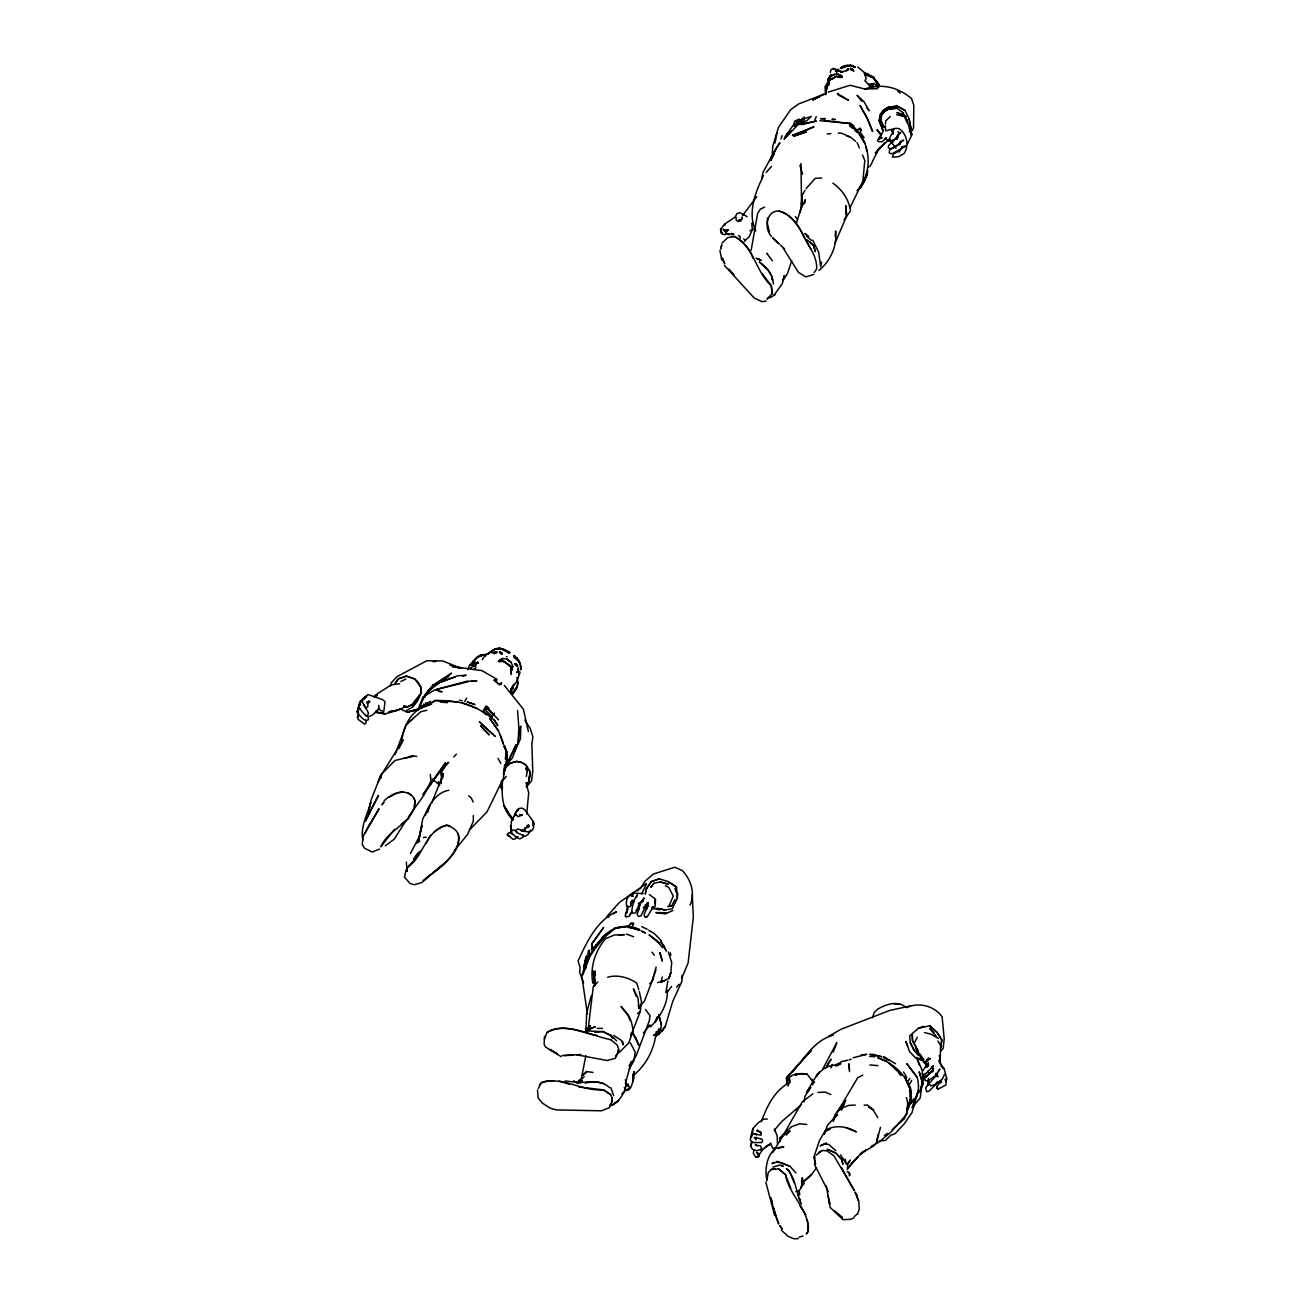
<?xml version="1.0" encoding="UTF-8"?>
<svg xmlns="http://www.w3.org/2000/svg" width="1304" height="1304" viewBox="0 0 1304 1304"><rect width="100%" height="100%" fill="white"/><g stroke="black" fill="none" stroke-linecap="round" stroke-linejoin="round"><path stroke-width="1.5" d="M946.362 1078.066L945.856 1085.058L937.935 1089.231L937.054 1085.971L941.472 1081.179L940.836 1082.662M742.09 217.051L741.161 220.669L738.162 221.615L736.108 219.968L736.092 217.165M754.022 1149.851L753.321 1153.225L755.815 1157.17L759.107 1155.947L759.042 1154.154L756.532 1152.361L757.673 1152.752M441.29 783.671L441.42 772.196L447.973 762.302M507.973 664.29L509.766 666.132L503.686 661.356L499.139 661.666C499.774 658.292 508.478 663.736 510.842 666.654L510.842 671.087M584.029 966.068L583.964 969.377L584.991 969.54M609.604 1105.564L612.032 1101.929L612.098 1098.196L610.712 1094.675L603.491 1089.851C582.089 1091.611 562.285 1075.8 541.307 1082.76L538.275 1088.514M612.032 1101.929L612.114 1098.147M584.437 967.275L584.502 964.716M814.218 272.536L816.63 268.999C817.543 255.405 806.964 244.5 801.862 232.536C797.738 224.875 792.718 217.67 784.878 213.334C769.262 204.011 761.715 225.82 771.495 236.513M767.486 217.996L767.355 223.18L769.344 231.623M832.555 78.387L828.757 80.685L828.757 84.907L828.447 79.919L831.528 75.795L836.989 73.855L841.716 75.909L842.27 77.344L836.614 76.268L828.741 80.685M476.221 662.725L478.161 663.328L477.72 662.041L477.965 663.443M777.461 1143.885L777.168 1135.8L774.38 1129.052M939.956 1081.619L939.988 1080.755L940.836 1082.353L937.25 1082.124L935.946 1083.836L936.81 1082.353M828.301 83.489L829.393 78.093M937.494 1072.605L937.038 1076.599L937.446 1074.235L928.953 1083.673L930.844 1085.922L935.734 1084.194L942.336 1079.076L944.504 1074.463M477.688 662.986L477.72 662.041M523.279 836.483L523.328 834.935L522.953 837.201L519.986 838.831C516.889 838.831 510.614 831.773 510.793 832.408M588.397 956.288L589.343 950.437L588.397 956.288L588.609 950.453L588.088 953.697M401.942 740.248C403.425 723.573 414.15 706.817 431.673 704.03L418.828 708.822L429.831 702.171L419.806 707.632M518.079 670.011L518.422 669.571M506.865 764.209L516.042 744.991L506.865 764.209L512.293 758.064L518.21 742.612L518.666 730.338M814.886 1156.387L814.56 1164.619L828.382 1191.726M826.491 84.108L824.992 87.058L825.628 94.589L827.062 83.88L826.589 87.449M585.903 1030.665L586.686 1012.866L591.234 995.897M544.501 1036.387L544.127 1044.325L545.512 1047.047L561.209 1056.68M537.492 1090.079L538.177 1098.066L542.073 1102.923L550.158 1108.09L556.058 1109.932L601.617 1110.796L609.392 1107.618L611.494 1104.048M772.164 157.018L772.75 146.244L778.472 127.336L790.697 109.683L798.537 104.01L825.628 93.546L812.832 99.756L819.417 96.626L812.832 99.756L818.439 96.936M594.265 985.808L595.097 970.926L595.309 974.952M847.421 1169.655L847.763 1163.69L850.143 1160.283L847.763 1163.69M928.089 1072.736L928.203 1070.975M800.248 212.585L802.237 196.562L801.65 204.157M508.87 660.867L510.94 662.09L512.7 666.116L511.445 670.957L511.412 667.925M897.413 138.941L897.543 137.034L896.5 139.104L898.146 136.268L888.529 145.592L888.301 147.906C893.436 150.775 899.727 143.114 903.688 140.082L899.874 141.777M724.714 225.396L724.828 223.946L734.837 217.279L737.102 213.579L739.938 212.666L747.127 216.594M518.21 742.612L519.106 731.088L517.558 710.517M909.556 1091.578L909.85 1087.781L910.192 1102.793L906.997 1111.644M885.432 124.059L885.677 120.962L890.273 116.545M504.143 770.159L503.458 778.211L486.946 811.984L469.44 829.914M512.7 666.116L512.342 669.653M835.163 236.22L835.619 230.971C837.38 245.82 830.436 261.11 818.912 270.433M649.636 983.803L652.179 981.162L656.156 966.981M665.187 909.964L656.955 908.366L665.187 910.013L672.163 908.855L677.265 898.489L676.564 887.03L667.876 881.504L659.221 878.782L651.283 881.618L646.213 889.084L645.35 893.892L646.213 889.084L651.266 881.634L659.237 878.798M677.265 898.489L677.77 893.093M394.607 829.181L380.817 846.801C388.657 828.105 414.965 823.264 414.933 800.803C411.493 789.49 396.775 790.436 389.179 797.037L397.361 792.913L403.507 791.756M414.444 805.921L414.949 800.786L413.857 797.95M869.165 88.15L870.616 86.292L869.132 85.2L869.784 87.058M655.227 901.797L655.113 906.851L652.685 908.627M655.097 903.737L655.57 899.173L649.343 894.577M816.451 1167.895L811.528 1174.529L803.15 1182.092L802.351 1177.985L801.324 1187.846L798.146 1191.807M378.763 705.317L378.779 708.414L380.947 710.859L383.849 711.169L385.006 701.682L382.642 699.629L367.989 694.576L360.018 701.356L357.117 712.685C360.002 715.277 364.37 722.758 368.494 719.645L368.217 717.135L366.065 715.162M922.922 1074.235L922.922 1083.983L919.776 1092.214L920.608 1088.775M529.31 780.248L530.223 771.968L525.805 764.943L521.861 762.563L516.775 761.389L510.239 763.15L505.528 767.013M631.234 1033.176L630.68 1036.436L640.329 1011.252L641.454 1001.423L639.286 991.578M380.523 778.7L380.996 774.723L394.9 760.542L413.27 756.027L416.709 756.385M507.582 762.4L503.523 774.413L504.648 764.796M505.333 759.009L506.001 753.239L506.376 760.868L503.523 774.413M633.076 1074.92L633.972 1071.839L633.19 1080.788L630.843 1087.454L628.512 1090.062L626.295 1090.486L624.225 1087.552M510.76 693.272L510.809 690.696M825.628 94.589L826.1 91.019M425.397 815.391C428.364 804.666 436.938 792.343 448.706 790.273M358.47 711.902L357.948 719.237L364.761 724.242L366.245 722.334L365.674 720.362M527.272 782.824L526.441 786.768M580.883 1080.934L585.822 1055.784M633.972 1071.839L633.418 1075.441C646.817 1064.292 654.575 1048.726 656.287 1031.382M826.883 85.771L825.986 91.508L827.616 85.95L825.856 88.949M526.718 813.924L528.707 792.848L526.034 782.628M804.046 1101.978L804.927 1096.436L810.224 1088.237M529.668 775.195L528.316 783.378L530.223 771.984L525.773 765.008L521.91 762.596L516.791 761.454L510.288 763.166L505.202 767.29M658.96 1028.563L656.075 1036.305L660.688 1028.921L661.389 1024.846L658.862 1014.773M793.794 125.575L794.543 121.256L799.319 119.071M665.855 992.54L667.844 981.081M517.867 670.37L518.275 668.023M721.193 247.678L721.715 244.663M877.299 1138.718L876.598 1142.63L873.435 1146.086L860.086 1153.877M877.999 1134.692L876.598 1142.63L880.461 1127.357M720.916 249.129L721.634 245.136M766.785 1180.658L768.235 1172.655L771.234 1169.476L778.847 1168.987L785.513 1174.692C788.904 1195.572 810.306 1209.982 807.958 1231.742L806.279 1234.024L807.926 1231.775L808.529 1227.276L807.29 1219.68M804.601 203.587L805.285 199.708L800.232 210.629L796.173 224.027M423.441 706.703L423.947 703.883M775.049 143L776.907 133.122M821.601 262.039L820.705 266.75L818.619 252.031L812.685 240.132M418.568 840.607L422.789 818.765L429.945 805.301L427.712 812.457M802.547 118.045L802.009 120.881L795.081 124.206M627.778 906.182L626.327 913.419L626.865 912.67L627.778 908.203L625.138 915.489L626.311 916.793L625.431 916.516M899.89 144.858L900.282 142.984L889.654 150.009L889.149 152.633L890.909 153.79L892.963 153.269L906.345 145.852L901.243 147.042M544.469 1039.158L547.077 1032.361C567.419 1021.554 590.288 1035.767 610.745 1039.679M418.747 840.999L421.958 825.399L419.301 836.565L410.515 853.435M585.871 964.993L585.284 967.829L587.322 956.158L586.784 958.049L585.74 957.935L584.143 965.286M828.317 79.56L827.616 82.706L827.795 79.577L830.844 74.736L827.812 79.609L827.616 82.706L831.659 74.393L829.784 76.871M526.262 776.499L527.37 771.12L525.61 768.089L527.37 771.137M857.233 190.71L863.835 182.462L867.453 172.405L863.851 182.446M589.538 1029.883L589.571 1028.53L586.49 1028.302L585.366 1029.557L586.392 1028.465L588.789 1028.954M425.414 705.138L425.952 702.644M751.137 250.352L757.624 213.432L760.346 209.096L764.666 207.124M369.032 809.539L371.167 799.759L380.996 774.723L378.062 782.514M406.131 869.719L404.501 877.168L410.059 883.493L414.248 884.731L421.877 882.547L445.088 862.694M773.256 155.665L774.087 152.014L779.711 142.837M442.431 778.618L443.572 773.582L431.542 803.28M618.65 1049.231L617.786 1053.045L618.65 1049.231L617.199 1045.009L610.745 1039.679M668.284 951.904L671.707 962.499L670.778 972.654L668.936 978.391L660.883 982.156L662.367 976.957M368.168 813.566L370.727 802.563C367.304 814.674 360.132 827.258 362.854 840.069M631.397 912.604L629.261 916.402L625.985 916.696M642.53 901.879L644.013 897.918L641.454 902.026M761.585 178.811L763.264 171.818L774.087 152.014L772.18 157.409M921.439 1085.335L922.27 1081.912L919.157 1071.823L922.922 1083.983L920.999 1087.324M588.528 1029.426L588.348 1029.818M801.422 1181.734L802.351 1177.985M380.817 777.82L381.762 774.103L403.115 739.938L398.942 748.577M522.953 831.267L523.279 829.98M767.42 1119.011L763.541 1119.256L758.357 1122.581L753.353 1128.123L751.609 1133.323L750.289 1139.549L751.837 1142.467L761.878 1142.581L762.661 1140.576L761.683 1139.011L754.25 1137.349L756.108 1139.729L756.385 1137.3M631.234 928.106L633.516 924.063L630.826 923.77M390.401 686.1L391.379 682.693L397.003 676.662L426.799 660.753L442.92 660.949L457.965 667.159M933.501 1068.269L932.441 1071.937L933.305 1069.688L926.133 1076.696L933.534 1069.753L924.846 1078.049L924.992 1080.38L927.486 1081.195L935.701 1075.458L939.988 1069.068L938.391 1070.731M625.333 1083.543L631.543 1061.521L629.05 1065.955M424.631 697.444L425.691 693.809L433.401 684.779L451.575 673.125L442.447 680.427M586.295 956.028L584.111 967.519L585.088 967.682M482.236 659.694L483.8 657.069M519.693 729.832L520.769 726.165L520.443 738.977L514.607 751.446M580.117 1082.516L579.009 1081.195L579.889 1081.749M830.224 72.437L831.104 69.65L833.354 68.395L840.265 71.671M750.582 1145.988L751.952 1141.571L750.582 1145.988L752.489 1149.394L756.401 1150.666L760.77 1149.525L761.52 1148.025L760.313 1145.76L755.88 1145.45L757.184 1145.548L755.212 1144.358M900.151 150.4L900.477 149.357L899.092 151.998L899.304 150.873L893.599 153.839L892.425 157.083L898.228 156.822L904.112 153.513C909.328 145.461 907.079 134.019 899.059 128.672L895.734 128.297L885.775 130.808M833.354 1119.924L835.033 1114.578L839.434 1109.019L848.708 1105.401L855.277 1105.059M652.179 981.162L655.896 969.785M586.295 959.206L587.485 955.539M791.707 260.718L787.453 273.661L782.563 281.142L784.34 275.568L782.172 283.832L773.924 295.323M857.527 1214.35L859.222 1209.264L858.782 1200.56M780.998 138.925L782.09 135.681M586.93 964.178L590.044 954.838L599.53 941.195M770.974 159.919L774.12 153.448L772.946 156.187M503.719 772.799L507.386 762.025L506.914 752.538L504.697 745.725M849.116 1175.849C850.827 1174.774 849.051 1170.78 847.013 1171.921M592.652 949.997L593.695 946.932M585.561 968.595L586.05 967.193L585.251 968.725M582.855 974.821L584.681 969.573M500.964 684.616L501.551 682.954L499.399 684.633L494.2 680.15L496.433 678.976L496.922 680.329M510.793 690.875L512.276 687.045M866.41 177.377L867.747 170.596M872.392 1017.788L874.348 1012.36L877.608 1009.214C886.117 1004.08 897.559 1000.38 906.247 1007.373M753.353 1128.123L752.359 1130.829L753.093 1133.73L761.096 1135.197L760.966 1132.475L757.151 1130.503M928.464 1078.326L927.649 1085.466L928.187 1084.667L925.644 1087.878L926.704 1091.741L929.133 1091.008L935.473 1084.798M594.754 947.796L595.732 945.188M833.24 1052.149L836.793 1042.695L822.71 1069.117M906.361 1113.42L904.324 1118.848L892.017 1129.769M421.013 705.138L417.932 710.224L422.952 696.89L435.047 689.751L442.154 691.788L438.845 691.511M394.998 754.674L406.424 724.437L420.67 711.821L426.783 710.24M906.883 1108.742L910.355 1099.549M652.733 979.418L644.486 1000.999L639.302 1007.193M770.794 160.555L774.315 151.9M359.79 703.28L358.633 707.453L365.739 715.782L367.826 715.766L368.396 712.815L364.012 704.633M787.861 1086.167L790.191 1080.185M824.112 1134.072L827.584 1125.205L837.608 1114.186L835.717 1116.615M740.053 238.241L740.313 236.839M689.979 905.123C695.668 893.647 690.745 879.059 682.139 870.404L674.755 867.274L653.32 874.039L644.991 881.259L640.313 888.79M475.292 666.328L476.204 664.339L470.125 668.284L471.347 668.707M516.906 680.476L517.769 683.117L516.759 688.121L513.157 693.695M503.719 770.99L507.386 762.025M885.204 138.436L886.427 137.768L881.993 141.826L878.032 141.517L877.478 139.984L879.988 138.077L878.717 138.974L882.563 132.731M416.709 857.494L407.451 867.421L406.832 871.333L407.451 867.421C424.175 856.076 425.202 830.469 446.538 825.236C476.693 834.527 444.093 867.307 429.587 875.212M814.918 119.903L816.271 116.594M907.535 1108.742L911.219 1099.386M878.717 138.974L879.727 136.48M833.223 1121.538L834.756 1117.821M945.807 1081.456L946.883 1078.864L943.998 1068.367L941.162 1065.792L943.688 1068.661L938.668 1060.69M636.254 897.559L637.379 894.821L634.347 899.776L632.619 905.905L631.592 911.594L632.701 913.207L635.635 912.849L639.563 903.297L641.454 901.406M681.666 978.359L688.121 962.955L693.353 916.875L692.245 894.397M426.131 843.395L430.548 835.147M641.649 893.827L646.442 884.096M761.324 1121.766C767.029 1106.053 774.592 1090.226 790.191 1082.141M922.629 1080.853L925.856 1073.42M908.366 1106.477L911.529 1099.288M586.213 965.808C576.401 987.878 592.798 941.977 607.028 934.071L615.243 927.877M841.536 1109.9L844.65 1102.891L841.064 1109.834M513.075 686.833L511.527 690.191L511.249 688.952L513.515 688.496L510.94 689.148L513.874 684.209M830.925 1067.943L832.376 1064.797L830.469 1066.379M835.098 242.886L846.426 216.594L845.807 205.543L845.774 214.329L846.769 212.47M516.922 657.982L520.198 663.638L516.954 657.966L514.02 655.521L513.955 657.151L518.813 661.275L520.214 664.029L520.834 669.718L521.16 666.637L518.764 661.275L513.711 656.173M417.932 710.224L425.691 693.809L430.255 690.158M864.992 177.409C872.572 159.186 866.215 134.377 849.018 123.407L819.89 120.653M774.543 152.03L772.864 154.997L777.135 146.847M669.408 905.123L673.288 896.06L668.805 887.486L665.35 885.66M617.786 1053.094L615.325 1058.294L607.142 1060.527L576.759 1054.806M470.499 665.48L477.72 656.499L487.077 653.956L485.006 656.645M528.038 826.687L528.902 824.894L527.338 827.518L529.098 826.589L524.778 828.415L524.697 831.479L529.505 831.936L532.309 830.371L533.662 827.469L533.352 821.634L524.713 809.67L521.975 808.105L519.318 808.415L516.791 810.077L514.673 815.896L515.797 814.299M772.571 1152.638L782.954 1135.768L790.045 1130.91L786.263 1135.051M849.98 207.825L862.841 181.403L864.796 160.425L862.482 155.062M774.054 152.552L775.212 150.172M590.663 954.919L593.206 950.6M907.535 143.701L912.409 133.856M520.133 672.065L516.954 681.193L511.543 688.561M824.209 1134.284L825.774 1131.155L830.306 1129.085M512.276 694.559L513.32 692.31L511.005 690.664M914.43 1042.923L917.299 1037.25M909.964 1078.424L906.59 1082.597M514.656 814.739L511.347 821.601L511.168 829.833M370.222 823.672L378.991 808.79L364.941 833.37M369.847 823.59L362.887 836.891L362.284 844.601L364.598 848.268L372.21 852.017L379.48 849.083M757.331 1131.513L757.526 1129.965L757.901 1131.595M671.674 905.84L667.844 906.59L671.707 905.856L674.95 899.744M909.817 1083.901L911.708 1080.364M476.025 667.485L473.825 669.669M906.687 1110.584C920.575 1088.612 898.782 1064.488 877.771 1057.821L886.296 1061.26M625.953 1089.916L621.829 1093.909M774.283 1130.291L781.992 1121.293L801.275 1104.83M629.18 1069.264L634.054 1060.429L635.195 1052.1L630.354 1042.793M530.712 829.882L528.185 834.315L525.088 836.386L516.449 832.425L515.813 830.387L517.558 829.002L523.132 830.583L521.046 830.729L525.479 830.387M517.558 810.843L518.487 809.181L514.819 813.859L518.079 816.663L522.415 814.967L519.562 814.707M910.844 132.763L913.566 127.873L913.811 105.412L911.512 98.501C898.211 87.319 881.259 82.739 864.927 89.438M464.68 701.601L466.636 698.096M596.156 944.944L595.667 945.807L599.188 941.732M782.27 1136.909L802.172 1101.978L812.865 1093.779M424.908 696.271L433.401 684.779L430.304 689.865M581.584 1082.222L582.481 1080.657L581.454 1079.777L578.813 1080.348L578.96 1082.401M773.158 154.736L773.908 153.399L770.99 157.295M587.11 1031.268L590.435 1025.531L588.088 1029.867L593.238 986.835L597.884 981.977M804.992 190.449L801.976 195.584L801.373 204.043M492.016 717.102L494.379 713.092M511.624 693.255L511.82 691.805M841.976 1106.493L837.282 1112.182L857.771 1077.626L862.759 1075.181M837.282 1112.182L845.66 1100.364L843.818 1103.428M920.999 1087.226L922.922 1083.983L922.27 1081.912L920.184 1098.033L912.05 1107.65L918.212 1090.877L912.05 1112.475L904.487 1123.526L895.18 1133.6L890.795 1135.262L885.286 1140.511L879.303 1140.821M496.139 651.772L495.341 653.092L496.058 652.13M485.675 706.638L483.181 710.778L491.461 717.819M403.702 705.904L406.881 707.29L412.113 704.633L419.692 694.641M767.208 298.844L772.229 293.661L771.267 285.69C755.587 271.493 753.957 246.7 734.478 236.48L727.73 237.638L721.976 243.163M406.196 820.232L394.281 839.14L385.332 845.791M580.573 1082.19L581.323 1081L580.443 1082.679M630.402 1064.83L636.254 1055.523L649.376 1020.559L650.06 1015.702L645.447 1009.41M516.563 687.257L512.635 693.206M658.275 1032.801L660.688 1028.921M517.574 671.511L516.889 672.587L518.617 669.18M725.643 233.416L726.898 231.46L726.051 229.797M812.343 1084.944L814.462 1081.668M662.008 1031.219L665.317 1026.264L672.734 1001.407L682.041 981.064L681.943 975.392M511.787 692.864L513.189 692.734L511.771 693.109M662.546 1030.404L665.317 1026.264L658.976 1034.528L655.097 1035.05M859.988 132.421L861.52 130.139L859.955 128.069M914.006 1098.669L910.942 1103.2C919.516 1097.218 919.434 1086.476 917.185 1077.3L906.834 1063.722L916.696 1076.713M756.744 196.578L742.644 215.567M512.831 693.239L517.117 687.012L518.047 682.53L516.906 677.428M424.485 792.587L445.577 762.791L423.018 794.69M408.364 816.972L424.012 795.065L430.939 781.161L430.32 774.511M789.572 130.367L793.989 124.19M844.063 219.854L850.534 210.84C848.969 199.756 842.058 189.39 832.848 183.147M909.23 131.345L911.04 128.835L909.116 118.745L904.927 110.318L897.119 106.129L888.04 107.335L883.9 109.96L880.477 114.165L879.173 120.865L883.395 131.525L879.206 120.832L880.526 114.181L883.9 109.96L888.04 107.335L897.103 106.129L904.943 110.351M650.093 1024.879L643.377 1033.127M776.939 147.124L779.873 143.114M423.311 794.364L439.66 772.066L448.641 762.433M667.11 992.507L671.544 986.443M365.853 696.32L362.773 699.042L362.545 702.595L365.576 707.99L367.793 706.817L367.989 701.813L367.451 703.671L368.902 700.981L366.848 702.579L369.88 701.601L366.554 702.448M615.586 1055.963L619.253 1051.122M653.874 883.33L650.81 887.274L653.891 883.313L660.264 881.944L668.267 884.177L660.248 881.96M501.861 660.525L498.552 660.883L502.871 658.487L507.126 659.139L508.886 660.867M498.519 660.932L502.871 658.487M629.147 925.449L631.12 922.955L633.793 923.248M412.211 707.338L417.198 701.112L420.768 693.842L420.768 687.029L414.737 678.928L406.44 676.091L398.339 678.813L395.177 683.377L398.339 678.813L406.473 676.108L414.721 678.993L418.176 682.253L420.687 687.012L420.719 693.793L417.166 701.112L412.162 707.29L406.408 710.631M928.595 1057.919L925.579 1062.304L926.443 1067.291M454.379 850.615L467.631 834.332L473.319 821.275L473.303 815.571M875.229 152.878L885.22 142.397L875.848 153.041M676.646 987.193L679.091 984.259M629.946 914.414L632.358 911.545M816.353 1155.051L822.286 1150.47L826.866 1150.813L833.843 1155.67L854.283 1190.552L841.602 1167.748M526.392 786.997L531.592 780.917L532.749 771.153L531.853 743.932L532.912 736.939L530.239 728.577L524.795 720.101M848.301 1167.879L858.146 1156.485L866.687 1149.59L861.797 1152.622M800.835 1187.357L804.34 1183.331M506.311 776.418L502.562 780.705C501.502 794.429 501.714 810.11 513.352 819.792L503.784 805.448L512.586 820.33M763.525 175.502C755.521 191.867 747.192 212.845 755.766 230.955M766.165 172.487L771.446 166.472M637.493 891.023L638.944 889.377M940.852 1051.105L943.167 1048.481L944.21 1038.766L942.107 1016.761C934.202 1005.71 918.668 1001.896 906.508 1007.65M379.154 708.333L373.123 714.543L369.537 716.385M806.002 188.738L815.293 178.338L821.683 177.996M539.416 1084.912L541.29 1082.809L545.757 1081.228L553.809 1080.69M847.91 69.145L846.997 69.764M416.612 699.661L412.064 704.6L406.815 707.257L403.637 705.871M453.776 756.923L456.351 754.168M850.061 1165.14L858.146 1156.485L847.649 1168.172M858.651 189.015L861.374 186.162L867.47 173.432L859.809 188.428L861.374 186.162L857.298 190.449M791.137 131.003L784.046 139.137L796.777 126.064M627.566 927.258L639.188 929.491C626.653 922.971 611.054 927.356 602.089 937.788L601.226 940.852L602.692 938.57L597.884 943.46L607.028 934.071L590.044 954.838L581.731 975.816L587.436 1013.909M601.829 939.483L615.211 928.138M870.779 84.858L869.833 85.135L874.234 83.326L878.065 87.564M586.556 1071.366L582.774 1075.246L587.387 1071.66L593.01 1072.426M619.416 1052.377L628.772 1042.89L633.222 1030.567L631.315 1021.57L628.447 1015.213L621.063 1006.427L628.088 1015.506L630.223 1020.51M744.209 241.55L749.392 236.464L752.359 229.422L751.772 223.163M765.546 1146.949L769.996 1144.064L762.416 1149.949L758.406 1155.817L757.102 1152.54M789.702 1079.076L786.589 1082.092C789.279 1073.371 799.482 1072.947 807.029 1074.023L813.272 1082.271M408.853 818.358L401.355 824.226M740.965 219.642L742.237 218.469M795.701 1109.818L799.711 1106.216M854.299 1216.599L857.021 1214.154M724.828 223.946L720.493 229.325L722.449 234.361L725.252 234.622L726.214 232.813L725.66 230.824L723.133 229.162L725.35 232.177M802.661 1182.435L811.528 1174.529L802.172 1182.972M637.64 1013.632L640.329 1011.252M406.424 724.437L413.45 718.259M646.702 904.047L648.381 902.58L645.985 905.106L647.746 902.498L640.851 915.946L638.585 916.419L637.118 914.234L641.046 902.14L643.198 900.494L642.008 900.982M776.483 1147.699L772.522 1148.237L770.697 1143.021M830.958 76.3L832.099 75.534M384.289 800.591L388.69 796.809M517.818 836.549L514.721 839.14L512.765 839.173L507.109 834.511L509.147 832.539L512.651 834.022M807.046 235.91L808.317 236.464L806.606 235.975M761.357 1150.47L767.013 1145.711L770.256 1144.782M888.806 140.066L879.026 148.249L870.306 165.934L867.682 167.482M433.205 872.457C445.039 862.841 461.29 851.805 458.242 834.152M423.181 880.542L429.57 875.196M846.899 70.22C849.442 68.509 849.181 67.759 846.198 70.514M725.806 231.851L728.382 229.797L726.149 230.254L726.898 231.46M580.329 1079.826L584.241 1076.762M612.717 1105.189C620.166 1100.054 626.442 1091.106 626.262 1081.815L625.235 1079.745M884.275 1135.735L887.372 1133.355M475.944 663.899L477.231 662.937M614.901 1103.282L618.683 1100.494L611.657 1105.417M897.152 135.388L900.803 132.486L895.098 139.039L890.811 141.044L889.295 138.648L893.077 131.606L892.979 134.067L892.735 132.454M773.908 1162.271L772.033 1163.624L776.369 1162.206L781.226 1162.842L789.751 1166.314L781.324 1162.695M440.736 681.959L427.761 691.299L437.117 683.41L448.837 676.124L443.979 679.628M613.434 913.827L616.515 911.659C596.743 920.379 586.67 942.238 578.079 960.983L580.166 967.715L579.628 972.181L583.621 982.906M837.918 1063.591L835.049 1065.629L842.188 1061.423L848.089 1060.168M487.435 654.07L493.58 649.783M377.671 709.783L378.991 708.854L378.29 709.572M646.328 883.558L619.253 902.547L606.637 916.793L608.838 917.103M795.913 1191.563L797.738 1190.682L799.368 1191.823L799.58 1194.545L798.015 1195.475M767.225 298.828L770.371 296.725M487.354 654.184L495.422 648.87L500.41 648.3L494.542 649.359C499.497 646.621 504.778 649.816 508.625 652.994L509.945 652.375L503.409 649.001M374.9 695.439L391.298 684.796L399.66 683.769M484.55 655.407L481.746 655.211L476.971 657.298L472.423 661.943L477.737 657.183L482.138 655.504M434.411 831.707L441.583 826.964L446.538 825.285L449.619 825.66M487.5 654.103L495.406 648.903M770.11 297.817L775.146 294.525M653.337 1035.36L657.461 1032.719M833.452 74.784L834.935 74.067M416.465 843.248L419.725 841.227M419.953 707.925L430.646 701.471M421.828 707.86L426.375 705.203M627.697 1088.807L629.799 1087.585M494.134 653.826L496.091 652.717M374.052 697.037L377.215 695.244L374.9 696.32M828.545 1036.354L841.178 1029.198L889.572 1010.486L909.964 1006.052M631.429 901.015L632.701 900.314L630.305 906.622L626.784 906.59C625.349 901.667 627.224 894.397 633.353 893.957L629.962 895.245L632.668 893.11L643.231 893.582M871.154 1146.428L879.173 1141.994L891.48 1131.579L907.03 1113.795L907.714 1102.972L906.41 1097.577M547.077 1032.361C562.725 1022.548 580.802 1032.719 596.971 1035.441M832.685 78.925L833.712 78.273M868.66 84.238L872.278 84.01M585.871 1030.714L595.194 1026.721L585.871 1030.714L590.94 1028.497M833.892 77.686L836.614 76.268M496.726 679.628L494.2 680.15L499.416 684.649L501.518 682.954M836.549 1066.02L840.901 1063.868M849.621 1059.777L851.072 1059.076M853.175 1057.74L866.704 1054.333L861.129 1054.936M818.716 1152.263L822.302 1150.47M856.223 131.411L859.254 128.525L860.819 130.596M794.364 126.406L803.802 121.81L804.095 116.871M406.392 706.214L398.6 709.995L385.202 713.858L375.422 712.522M826.443 1142.874L820.151 1145.906L824.095 1144.227L828.578 1144.325L835.831 1150.65M400.882 681.454L405.886 679.107M495.618 652.668L497.394 652.31M842.009 66.944L840.493 68.183L850.469 65.314L855.065 67.254L852.604 65.738L847.095 65.673L841.243 68.362C840.477 65.673 849.98 64.727 853.06 65.624L855.098 67.319L850.094 65.493M796.141 122.103L803.166 118.876M672.913 910.436L665.415 913.876L655.863 912.588L666.784 912.735M853.973 1217.822L850.615 1219.321L843.052 1219.68L830.061 1207.341L826.263 1185.792M796.337 125.314L806.98 120.587L811.267 116.48L796.19 121.109M800.721 132.649L814.038 126.749L792.392 135.388L800.379 132.454M749.996 230.775L755.13 228.575M607.697 977.266C617.281 974.3 628.675 977.478 636.776 983.183L638.846 989.606M660.883 982.156L664.453 980.755L657.461 982.629M651.658 907.682L653.385 906.41L647.86 915.897L645.48 917.185L644.094 915.604L644.551 913.403L648.3 904.748L648.561 906.247M626.164 1084.895L628.365 1084.048M929.719 1025.743L937.152 1032.491L941.732 1039.777L940.82 1047.96L941.781 1039.777L937.152 1032.491L929.703 1025.775L918.554 1028.22L909.736 1035.751L910.257 1042.646L913.876 1050.013L918.929 1055.653L913.876 1049.981L910.339 1042.63M918.57 1028.237L923.607 1026.313M494.591 649.294L500.149 648.561L509.538 652.929L508.951 651.544M772.848 1167.08L780.998 1164.798M455.292 676.923L437.117 683.41L457.411 675.847L466.131 675.179L462.675 676.287M798.83 1073.926L795.31 1075.083L798.781 1073.974M836.418 69.96L838.716 69.21M800.933 124.711L816.369 121.044L804.47 123.538M500.508 652.864L501.698 653.385L500.524 652.831M813.81 274.443L805.823 276.904L798.553 272.471L782.938 247.727M799.059 1237.17L802.971 1235.98M631.641 901.227L633.891 900.542L632.603 900.885M828.089 92.111L850.175 85.282L864.047 88.835L877.51 88.672M778.211 1148.368L783.818 1146.786L776.271 1147.928C766.622 1155.148 764.682 1168.857 766.85 1180.022M833.354 1035.148C811.805 1040.69 801.83 1064.064 786.41 1077.968L786.899 1083.559M404.224 758.472L413.27 756.027L410.157 756.32M771.218 1169.509L775 1168.547M738.716 220.034L740.036 219.708M847.975 70.367L840.803 72.095L843.052 71.753L836.94 70.204M636.026 910.127L639.302 909.344M594.657 1032.263L602.921 1031.578L610.402 1035.294L612.896 1038.131L610.419 1035.327L602.921 1031.578L586.718 1030.991M388.625 712.098L398.6 709.995L389.488 711.511M501.975 661.046L498.487 661.519M417.068 710.158L407.174 712.147L399.855 708.757M433.221 661.861L436.286 661.258M615.39 928.35L628.039 926.133M603.899 1083.559L596.107 1081.912L584.991 1082.76C593.385 1080.918 603.247 1081.375 609.653 1087.764M798.7 124.45L804.47 123.57M836.337 1065.091C820.966 1064.797 814.103 1079.207 807.714 1090.617L809.442 1088.155L806.557 1092.442M423.376 837.559L426.245 837.152M580.785 1054.496L562.301 1055.539M766.263 301.061L761.96 301.664L754.185 298.013L724.372 265.299M844.438 65.885L847.698 65.444M572.929 1055.115L564.094 1055.637M375.601 711.234L380.36 713.043L383.669 712.669M896.875 108.216L888.66 109.096L884.454 111.41L881.602 114.866L880.77 120.18L883.9 127.515L880.77 120.18L881.618 114.866L884.454 111.41L888.643 109.047L896.891 108.216L902.759 112.519L907.258 123.032M468.103 681.747L436.286 689.49L466.962 681.226L476.856 680.916L471.608 681.421M643.247 907.845L647.143 908.725M626.181 1085.613L629.196 1086.379L625.545 1082.923M618.911 935.049L624.42 934.626L614.38 935.017L605.757 938.57C595.243 950.632 589.767 967.307 592.831 983.2M591.038 1081.815L579.514 1082.646L565.121 1080.967M827.209 133.888L830.86 133.644M798.26 1238.588L793.94 1238.8L788.268 1236.404L781.324 1230.194M818.064 1092.426L825.22 1092.116L830.729 1094.512M837.282 76.887L840.558 77.474L838.961 76.838M864.079 1105.173L867.698 1105.107L873.517 1110.519L877.771 1117.577M931.48 1066.933L933.615 1065.743L925.889 1073.485L923.02 1074.529L922.058 1073.697L922.58 1070.959L928.497 1062.613L927.568 1066.998L928.22 1064.227L928.741 1065.368M597.118 1028.334L602.464 1028.367M869.849 1064.944L877.918 1065.629M796.157 1073.811L807.062 1074.007M838.195 133.155L841.748 133.236L850.224 137.034L846.785 135.926M896.696 114.687L904.079 116.529M733.81 234.394L726.621 233.709L729.066 234.736M731.414 236.334L734.445 236.513C743.003 241.077 750.126 248.901 753.027 258.257M869.589 1056.37L874.902 1056.696M842.237 77.295L838.244 76.251M458.111 702.025L435.096 700.525L432.031 702.563L435.096 700.525C452.912 700.199 472.292 702.872 486.294 714.69L484.322 712.603M440.344 702.09L447.435 702.644M824.503 120.522L849.002 123.407L855 128.656M806.768 1124.488L799.857 1123.755L791.544 1126.689L779.613 1137.936L780.265 1141.473M733.174 233.693L731.446 233.514M578.65 1086.933L603.491 1089.851L610.696 1094.708M781.487 1166.102L783.443 1166.379L781.52 1166.102M507.06 656.727L506.506 656.613M380.36 713.043L385.202 713.858L381.616 712.75M836.989 73.855L841.732 75.974M776.613 1161.424L779.645 1161.962M652.326 908.334L659.889 909.866M459.432 700.199L462.284 700.77M851.104 69.226L851.219 68.46M459.823 668.251L452.129 666.377L481.958 670.647L496.433 678.993M627.648 926.688L639.188 929.491M559.106 1080.967L569.277 1084.178M827.029 1149.248L836.043 1153.209L841.683 1159.403L842.84 1164.179M924.552 1032.54L931.235 1034.316L938.391 1038.473M647.517 1025.889L650.614 1026.704C660.02 1017.234 668.055 1004.031 667.322 990.176M804.845 233.775L808.04 236.35M919.858 1059.451L923.265 1060.364L918.407 1058.082M449.896 664.991L461.567 668.186M501.323 654.005C504.762 653.32 495.976 650.777 501.192 652.407M515.976 665.48L517.639 666.051L514.95 663.785L517.574 666.083L516.596 664.307M516.188 664.274L517.085 665.35L516.547 664.535M850.241 69.552L853.126 70.628L851.919 69.291L852.164 70.269M923.265 1060.364L915.767 1058.098L909.654 1051.79L905.84 1041.407L907.568 1046.004M462.464 702.97L477.019 708.659M756.988 258.73L761.308 260.441L756.043 258.143M807.437 235.584L805.122 233.481M632.815 901.537L633.777 901.863M515.895 663.817L514.966 663.769L515.357 664.844M626.376 934.055L633.548 936.712M779.205 211.134C796.662 216.219 802.449 235.03 810.795 249.048M846.345 1127.83L856.402 1131.905C847.241 1126.493 834.886 1124.358 825.481 1130.307L819.499 1140.478L813.81 1157.3L815.619 1164.048M738.439 235.519L739.71 236.04M837.461 70.807L836.614 70.318M578.487 1082.776L573.499 1081.081L577.607 1083.379M885.856 139.088L890.925 141.549M575.749 1081.701L578.666 1083.119M507.126 659.139L508.43 660.101M828.904 1149.737L836.011 1153.209L841.683 1159.435L842.824 1164.113M641.715 926.59L647.175 929.279M883.933 1056.729L895.555 1063.771M872.262 88.705L869.458 87.352M852.229 69.275L850.534 68.362L852.751 69.585M509.717 661.112L510.923 662.09M910.388 1087.699L911.219 1099.745L910.388 1087.699L904.862 1077.023L909.149 1087.569M613.874 1035.523L621.861 1040.755L622.97 1044.928L622.839 1041.782M872.865 76.757L878.831 83.782L879.711 86.488M499.872 653.043L501.991 654.135L501.861 652.978M874.006 77.392L867.111 73.546L864.307 73.301L866.198 78.55L864.943 80.701L868.35 84.385M503.67 661.405L505.968 662.725L503.295 660.835M835.505 69.65L833.582 68.541L835.619 69.846M868.709 1106.998L873.615 1109.834L869.23 1107.275M432.178 778.928L439.741 785.269M649.245 935.017L657.167 940.689L662.595 947.829M850.844 69.112L853.044 70.432M885.334 138.86L892.898 142.772M649.262 935.049L659.596 943.558M648.658 930.176L654.592 933.811L661.421 940.852M852.017 69.666L853.941 71.166M667.844 881.488L676.58 887.03M643.997 906.606L645.121 907.307M517.232 832.082L513.874 829.947L511.347 830.289L510.826 831.61M407.582 792.799L411.07 795.032M889.149 1060.413L883.574 1057.381L889.149 1060.429M514.004 655.521L514.917 656.156M857.787 67.091L865.791 73.643M468.592 795.929L471.07 797.738L473.238 802.041M807.143 239.806L813.777 245.918L815.277 251.542L813.777 245.918L810.159 242.055M888.399 1062.63L897.217 1070.747M897.722 91.182L900.282 93.154M645.007 904.992L647.24 906.72M849.556 125.282L859.45 132.926L865.008 143.636L858.88 133.921M849.996 122.82L853.924 125.934M508.381 664.681L510.842 666.67M851.251 137.719L855.603 141.337M767.632 254.019L766.703 253.253L772.392 260.784M926.753 1064.749L923.656 1062.157L915.245 1047.813M778.83 1169.02L785.497 1174.708L790.778 1188.205M491.347 715.44L485.349 710.272L487.028 707.485L486.441 708.186L492.407 713.467M474.754 663.1L473.385 661.91L473.743 666.703M486.278 705.904L488.984 708.3M849.556 125.608L852.213 127.988M854.886 130.351L857.543 132.731M780.33 245.005L784.535 248.754M487.777 714.527L493.613 719.743M798.733 1197.61L800.216 1200.185L799.173 1197.854M891.088 1064.716L897.217 1070.763M933.99 1032.426L929.654 1028.351L936.484 1036.647M807.502 236.725L811.365 240.409M743.671 238.828L744.682 239.789M487.354 707.811L498.552 719.841M610.794 1034.887L616.694 1040.934M880.852 133.774L876.924 129.715L881.374 135.909M789.849 1166.2L796.01 1172.948M504.289 685.333L523.442 709.343L528.348 731.446M892.93 144.548L889.947 139.43M489.766 718.537L498.487 730.876L503.54 744.421M840.575 1154.888L846.492 1164.227L845.139 1159.044M489.799 718.504L498.487 730.876M499.823 786.198L502.252 789.213M893.713 145.135L896.027 148.363M861.911 101.516L857.054 95.339L863.818 101.37L869.197 110.791L866.769 107.71M651.967 952.197L654.347 955.229M923.884 1059.516L919.092 1053.257L926.215 1065.205M722.09 233.041L720.786 231.313L721.634 232.471M799.955 1205.89L805.774 1214.79M918.391 1051.448L912.49 1040.771L912.278 1035.083M476.237 663.736L475.145 662.024L473.107 661.943L469.668 664.975L467.728 669.718M494.363 720.183L497.786 725.741L494.395 720.15M918.391 1051.464L912.555 1040.771L912.327 1035.099M860.738 132.992L864.144 137.719M779.841 1225.662L782.107 1228.955M935.718 1073.371L938 1076.713L936.174 1073.583M795.358 216.529L797.51 219.74M779.841 1225.662L782.074 1228.971M762.53 274.084L771.267 285.69L772.196 293.693M937.902 1040.999L940.608 1045.303L940.151 1062.418L939.516 1055.197L940.543 1064.406M875.554 80.652L878.097 84.695M772.212 276.921L772.31 280.034L772.229 276.937L768.366 270.466L759.319 261.974C766.491 267.222 773.321 274.622 773.321 284.044M527.061 825.155L527.859 826.524M903.623 1071.969L906.753 1077.43M498.095 758.374L500.801 763.476M902.743 112.519L906.573 119.838M916.663 1057.397L922.238 1070.649M848.79 1172.899L849.849 1175.034M503.817 746.181L506.914 752.538L504.159 746.165M811.854 1079.321L813.598 1083.005M722.269 258.257L724.731 263.685L722.302 258.241M890.371 139.984L891.691 143.016L890.159 139.365M610.891 1087.715L613.662 1095.556M857.054 142.527L859.385 147.906M776.858 1219.403L778.716 1224L773.06 1206.526L776.206 1217.659M636.173 996.321L633.402 988.856L637.9 997.788L639.123 1008.709L638.275 1005.172M359.594 702.97L360.426 705.219M503.572 744.388L500.312 734.706M917.299 1059.255L919.19 1064.83M922.336 1074.121L923.591 1077.821M794.169 1182.646L789.262 1170.943L786.361 1168.661C796.239 1177.3 795.554 1192.867 801.406 1203.999M828.741 1200.625L829.849 1203.951L828.089 1195.393M799.922 165.494L802.661 174.182M906.883 119.446L911.121 135.029L910.29 131.019M765.807 1181.978L774.543 1215.214M658.846 1014.822L661.389 1024.846M774.935 1129.834L775.472 1131.954M866.867 88.248L867.16 89.438M828.725 84.858L828.252 81.842M670.321 952.816L670.859 955.294M517.9 669.914L519.155 674.021L517.949 668.218M595.341 982.727L592.945 970.795L594.868 985.449M675.309 888.448L675.977 891.887L675.342 888.431M507.875 762.041L506.033 752.587L507.647 761.813M909.1 118.697L911.04 128.835M511.641 831.544L510.532 825.579L511.804 833.517M719.938 250.401L721.683 259.773M438.992 785.953L438.388 781.618M654.852 899.646L655.488 903.248M501.372 781.08L502.513 787.893M364.354 698.211L364.484 699.042L364.419 698.162M866.084 146.879L866.655 150.726M630.81 901.863L631.12 904.943M849.458 1069.41L848.92 1063.754L849.491 1071.513M406.359 862.172L407.044 871.284M885.302 125.624L885.612 130.465M441.665 775.896L441.42 772.196L441.583 775.505M799.336 1192.997L799.433 1194.611M928.562 1079.533L928.758 1082.972L928.709 1082.059M801.52 201.077L800.966 163.375M511.249 672.13L511.315 674.527L511.282 671.967M806.54 1092.214L810.68 1087.471L806.54 1092.214M720.656 228.819L721.014 232.78L720.656 228.819M357.769 707.632L357.964 713.223L357.769 707.632M595.732 946.688L595.732 946.688M363.294 698.862L366.571 696.613L363.294 698.862M591.902 943.558L591.576 949.98L592.228 943.477L603.622 927.486L591.902 943.558M484.273 729.914L489.228 734.918L480.638 725.741L484.273 729.914M485.104 727.42L495.373 736.532L479.399 721.78L485.104 727.42M533.352 821.634L533.091 825.872L534.037 824.209L533.352 821.634M659.84 952.702L662.318 960.901L659.84 952.702M633.662 1077.74L633.19 1080.788L633.173 1074.626L633.662 1077.74M872.686 84.516L871.708 88.134L873.55 84.01L872.686 84.516M669.294 977.234L668.936 978.342L670.778 972.67L669.294 977.234M750.811 1137.512L751.984 1135.409L750.811 1137.512M357.915 715.912L357.394 717.281L357.915 715.912M358.046 709.457L357.198 711.577L358.437 708.789L359.953 708.398L358.046 709.457M593.646 949.508L592.538 952.262L595.52 946.622L593.646 949.508M359.48 704.258L358.633 706.279L360.849 701.699L359.48 704.258M657.477 1016.924L655.064 1022.401L657.477 1016.924M828.382 1063.119L826.133 1067.715L831.137 1059.174L828.382 1063.119M368.967 813.908L365.218 821.422L378.453 795.456L368.967 813.908M926.948 1059.761L925.579 1062.304L930.371 1058.489L926.948 1059.761M900.477 149.357L899.874 150.416L900.656 149.292M865.563 178.664L861.374 186.13L865.595 178.632M786.899 134.035L785.138 136.985L789.588 130.954L786.899 134.035M417.622 853.419L413.678 859.14L420.328 851.219L417.622 853.419M474.118 662.628L471.347 665.415L474.118 662.628M383.881 802.123L381.99 804.78L383.898 802.139M819.222 1072.247L816.108 1076.485L819.205 1072.263M789.963 1073.877L786.41 1077.968L811.414 1050.307L789.963 1073.877M892.392 130.596L891.643 131.215L894.446 128.9L892.392 130.596M525.691 827.763L524.778 828.415L527.191 826.899L525.691 827.763M417.508 709.246L407.174 712.147L417.508 709.246M881.846 137.702L880.428 138.469L881.846 137.702M806.051 132.063L793.924 136.138L806.051 132.063M482.121 654.706L479.742 655.586L483.849 654.608L482.121 654.706M639.563 903.297L638.471 903.46L639.563 903.297M646.833 916.875L645.48 917.185L646.833 916.875M758.292 1156.729L755.815 1157.17L758.292 1156.729M897.119 1003.754L894.691 1004.047L899.548 1003.95L897.119 1003.754M625.675 926.769L617.77 927.535L625.692 926.785M495.455 652.489L491.363 652.489L495.455 652.489M825.253 118.648L820.738 118.713L825.22 118.648M872.849 1054.447L869.784 1054.398L881.928 1056.762L872.865 1054.447M835.293 119.512L831.952 119.316L835.293 119.528M835.489 71.149L837.005 71.85L835.489 71.149M941.553 1082.173L939.842 1081.978L941.553 1082.173M632.065 895.718L630.94 895.538L633.206 896.239L632.065 895.718M868.529 75.616L865.008 74.621L873.55 78.028L879.45 86.488L873.55 78.028L868.529 75.616M756.744 1134.61L753.093 1133.73L756.744 1134.61M470.744 702.905L467.044 701.992L474.949 704.567L470.744 702.905M639.84 930.29L634.005 928.529L639.856 930.322M758.211 258.828L759.107 259.382L758.211 258.828M900.379 113.807L896.875 112.535L906.427 116.741L900.379 113.807M509.652 836.271L507.484 835.293L509.652 836.271M645.301 932.898L641.666 931.17L645.284 932.914M848.187 100.082L838.57 95.176L837.38 93.48L848.187 100.082M842.335 1217.512L834.576 1211.123L842.335 1217.528M557.199 1053.746L549.75 1049.394L557.199 1053.762M778.928 243.767L772.636 237.866L778.928 243.75M733.761 274.802L728.854 269.292L733.761 274.802M761.047 1132.866L759.841 1131.595L761.047 1132.866M946.019 1080.511L945.074 1079.451L946.345 1081.44L946.019 1080.511M901.26 1075.36L898.228 1071.921L901.276 1075.36M899.01 132.812L898.163 131.606L899.108 133.627L899.01 132.812M663.866 945.905L660.883 941.667L666.328 951.04L663.866 945.905M635.863 1038.017L632.228 1032.181L638.911 1045.352L635.863 1038.017M877.869 87.352L876.565 85.151L877.869 87.352M867.03 117.686L860.021 105.494L867.258 118.419L872.653 131.574L867.03 117.686M856.712 1194.937L855.082 1192.019L858.342 1200.56L856.712 1194.937M933.028 1069.916L932.458 1067.731L933.028 1069.916M937.331 1088.644L936.908 1086.623L937.331 1088.644M772.62 1204.603L770.908 1197.805L772.587 1204.603M759.107 1155.882L758.879 1154.643L759.107 1155.947"/></g></svg>
